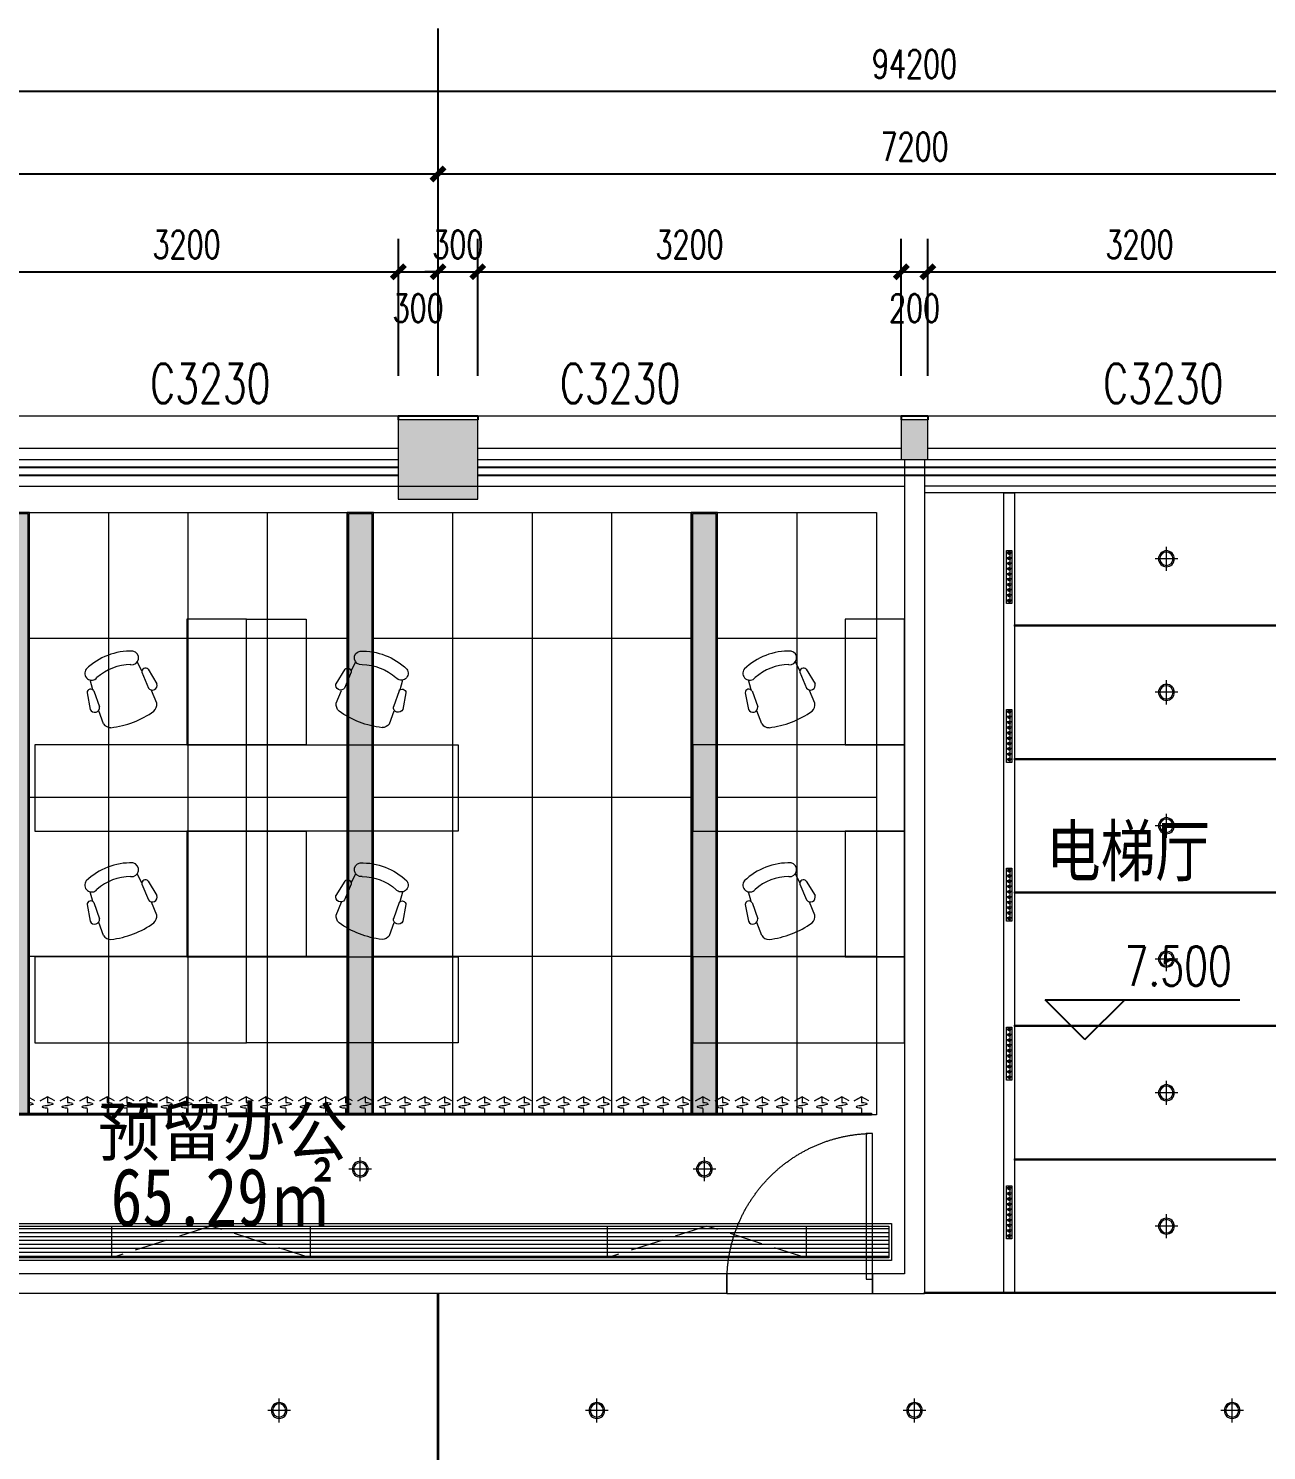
# Model space of a CAD drawing. Header units: millimetres. Extents: x 164760 to 3716174, y -1766400 to 11969.
# Drawn here: x 3524122 to 3533476, y -1705386 to -1694644 of the extents above; entities that cross this region are included whole.
import ezdxf

# ---------------------------------------------------------------- set-up
doc = ezdxf.new("R2010")
doc.units = ezdxf.units.MM
doc.header["$LTSCALE"] = 1000
for name, pattern in [('DASH', [0.35, 0.25, -0.1]), ('DASHDOT2', [0.5, 0.25, -0.125, 0, -0.125]), ('DOTE', [2.42, 2, -0.2, 0.02, -0.2]), ('HIDDEN', [0.375, 0.25, -0.125, 0, 0])]:
    doc.linetypes.add(name, pattern=pattern)
doc.layers.get('0').update_dxf_attribs({"color": 253, "linetype": 'CONTINUOUS'})
doc.layers.get('Defpoints').update_dxf_attribs({"color": 250, "linetype": 'CONTINUOUS', "lineweight": 0})
for name, color, linetype in [('3', 253, 'CONTINUOUS'), ('AXIS', 253, 'CONTINUOUS'), ('DIM_ELEV', 253, 'CONTINUOUS'), ('FC-Text Annotation', 253, 'CONTINUOUS'), ('PUB_DIM', 253, 'CONTINUOUS'), ('PUB_TEXT', 253, 'CONTINUOUS'), ('SURFACE', 253, 'CONTINUOUS'), ('WINDOW_TEXT', 253, 'CONTINUOUS')]:
    doc.layers.add(name, color=color, linetype=linetype)
for name, color, linetype, lineweight in [('COLUMN', 253, 'CONTINUOUS', 0), ('DOOR【门】', 253, 'CONTINUOUS', 0), ('FF-FURN【成品家私】', 253, 'CONTINUOUS', 0), ('FF-Text【平面文字】', 253, 'CONTINUOUS', 0), ('PUB_HATCH', 253, 'CONTINUOUS', 0), ('RC-FCU【空调设备】', 253, 'CONTINUOUS', 0), ('RC-LIGHT【天花灯具】', 253, 'CONTINUOUS', 0), ('RC-LIGHT【灯带】', 253, 'DASHDOT2', 0), ('RC-Modelling【天花造型】', 253, 'CONTINUOUS', 0), ('RC-STR【天花细线】', 253, 'CONTINUOUS', 0), ('WALL', 253, 'CONTINUOUS', 0), ('Wall【墙体】', 253, 'CONTINUOUS', 0), ('WINDOW', 253, 'CONTINUOUS', 0)]:
    doc.layers.add(name, color=color, linetype=linetype, lineweight=lineweight)
doc.styles.add('_TCH_DIM', font='SIMPLEX', dxfattribs={"bigfont": 'GBCBIG'})
doc.styles.add('_TCH_DIM_T3', font='SIMPLEX', dxfattribs={"width": 0.705882, "bigfont": 'GBCBIG'})
doc.styles.add('_TCH_WINDOW', font='SIMPLEX', dxfattribs={"bigfont": 'GBCBIG'})
doc.styles.add('XZC', font='SIMPLEX.SHX', dxfattribs={"width": 0.7, "bigfont": 'hztxt.shx'})
doc.styles.add('宋体', font='', dxfattribs={"width": 0.7})
doc.styles.add('文字', font='')
doc.styles.get('宋体').set_extended_font_data('SimSun')
doc.styles.get('文字').set_extended_font_data('SimSun')
doc.linetypes.add('LED_LINE', pattern='A,12.7,-5.08,["LED",XZC,S=2.54,R=0,X=-2.54,Y=-1.27],-6.35', length=24.13)
doc.dimstyles.new('_TCH_ARCH&&100', dxfattribs={"dimtxt": 212.5, "dimasz": 100, "dimexe": 250, "dimexo": 300, "dimgap": 100, "dimtad": 1, "dimdec": 0, "dimzin": 0, "dimdsep": 46, "dimtxsty": '_TCH_DIM_T3', "dimblk": 'ARCHTICK', "dimcen": 0.09, "dimclrt": 7, "dimazin": 2, "dimtfac": 1, "dimtdec": 0, "dimtix": 1, "dimtmove": 2, "dimatfit": 3, "dimtolj": 1, "dimtzin": 0, "dimarcsym": 0})

# ---------------------------------------------------------------- blocks, each defined once
blk = doc.blocks.new('_ArchTick')
at = {"color": 2, "linetype": 'ByBlock', "const_width": 0.4}
blk.add_lwpolyline([(-0.5, -0.5), (0.5, 0.5)], dxfattribs=at)
blk = doc.blocks.new('*D493')
at = {"layer": 'Defpoints', "color": 0, "transparency": 16777216}
for p in [(3526917, -1696482), (3523717, -1697567), (3526917, -1697567)]:
    blk.add_point(p, dxfattribs=at)
at = {"layer": 'PUB_DIM', "color": 0, "lineweight": -2, "transparency": 16777216}
for p, q in [((3523717, -1697267), (3523717, -1696232)), ((3526917, -1697267), (3526917, -1696232)), ((3523717, -1696482), (3526917, -1696482))]:
    blk.add_line(p, q, dxfattribs=at)
at = {"layer": 'PUB_DIM', "color": 0, "lineweight": -2, "transparency": 16777216, "xscale": 100, "yscale": 100, "zscale": 100, "rotation": 180}
blk.add_blockref('_ArchTick', (3523717, -1696482), dxfattribs=at)
at = {"layer": 'PUB_DIM', "color": 0, "lineweight": -2, "transparency": 16777216, "xscale": 100, "yscale": 100, "zscale": 100}
blk.add_blockref('_ArchTick', (3526917, -1696482), dxfattribs=at)
at = {"layer": 'PUB_DIM', "color": 7, "transparency": 16777216, "insert": (3525317, -1696275), "char_height": 212.5, "attachment_point": 5, "style": '_TCH_DIM_T3'}
blk.add_mtext('\\A1;3200', dxfattribs=at)
blk = doc.blocks.new('*D494')
at = {"layer": 'Defpoints', "color": 0, "transparency": 16777216}
for p in [(3527217, -1696482), (3526917, -1697567), (3527217, -1697567)]:
    blk.add_point(p, dxfattribs=at)
at = {"layer": 'PUB_DIM', "color": 0, "lineweight": -2, "transparency": 16777216}
for p, q in [((3526917, -1697267), (3526917, -1696232)), ((3527217, -1697267), (3527217, -1696232)), ((3526917, -1696482), (3527217, -1696482))]:
    blk.add_line(p, q, dxfattribs=at)
at = {"layer": 'PUB_DIM', "color": 0, "lineweight": -2, "transparency": 16777216, "xscale": 100, "yscale": 100, "zscale": 100, "rotation": 180}
blk.add_blockref('_ArchTick', (3526917, -1696482), dxfattribs=at)
at = {"layer": 'PUB_DIM', "color": 0, "lineweight": -2, "transparency": 16777216, "xscale": 100, "yscale": 100, "zscale": 100}
blk.add_blockref('_ArchTick', (3527217, -1696482), dxfattribs=at)
at = {"layer": 'PUB_DIM', "color": 7, "transparency": 16777216, "insert": (3527067, -1696757), "char_height": 212.5, "attachment_point": 5, "style": '_TCH_DIM_T3'}
blk.add_mtext('\\A1;300', dxfattribs=at)
blk = doc.blocks.new('*D495')
at = {"layer": 'Defpoints', "color": 0, "transparency": 16777216}
for p in [(3527517, -1696482), (3527217, -1697567), (3527517, -1697567)]:
    blk.add_point(p, dxfattribs=at)
at = {"layer": 'PUB_DIM', "color": 0, "lineweight": -2, "transparency": 16777216}
for p, q in [((3527217, -1697267), (3527217, -1696232)), ((3527517, -1697267), (3527517, -1696232)), ((3527217, -1696482), (3527117, -1696482)), ((3527217, -1696482), (3527517, -1696482)), ((3527517, -1696482), (3527617, -1696482))]:
    blk.add_line(p, q, dxfattribs=at)
at = {"layer": 'PUB_DIM', "color": 0, "lineweight": -2, "transparency": 16777216, "xscale": 100, "yscale": 100, "zscale": 100}
blk.add_blockref('_ArchTick', (3527217, -1696482), dxfattribs=at)
at = {"layer": 'PUB_DIM', "color": 0, "lineweight": -2, "transparency": 16777216, "xscale": 100, "yscale": 100, "zscale": 100, "rotation": 180}
blk.add_blockref('_ArchTick', (3527517, -1696482), dxfattribs=at)
at = {"layer": 'PUB_DIM', "color": 7, "transparency": 16777216, "insert": (3527367, -1696275), "char_height": 212.5, "attachment_point": 5, "style": '_TCH_DIM_T3'}
blk.add_mtext('\\A1;300', dxfattribs=at)
blk = doc.blocks.new('*D496')
at = {"layer": 'Defpoints', "color": 0, "transparency": 16777216}
for p in [(3530717, -1696482), (3527517, -1697567), (3530717, -1697567)]:
    blk.add_point(p, dxfattribs=at)
at = {"layer": 'PUB_DIM', "color": 0, "lineweight": -2, "transparency": 16777216}
for p, q in [((3527517, -1697267), (3527517, -1696232)), ((3530717, -1697267), (3530717, -1696232)), ((3527517, -1696482), (3530717, -1696482))]:
    blk.add_line(p, q, dxfattribs=at)
at = {"layer": 'PUB_DIM', "color": 0, "lineweight": -2, "transparency": 16777216, "xscale": 100, "yscale": 100, "zscale": 100, "rotation": 180}
blk.add_blockref('_ArchTick', (3527517, -1696482), dxfattribs=at)
at = {"layer": 'PUB_DIM', "color": 0, "lineweight": -2, "transparency": 16777216, "xscale": 100, "yscale": 100, "zscale": 100}
blk.add_blockref('_ArchTick', (3530717, -1696482), dxfattribs=at)
at = {"layer": 'PUB_DIM', "color": 7, "transparency": 16777216, "insert": (3529117, -1696275), "char_height": 212.5, "attachment_point": 5, "style": '_TCH_DIM_T3'}
blk.add_mtext('\\A1;3200', dxfattribs=at)
blk = doc.blocks.new('*D497')
at = {"layer": 'Defpoints', "color": 0, "transparency": 16777216}
for p in [(3530917, -1696482), (3530717, -1697567), (3530917, -1697567)]:
    blk.add_point(p, dxfattribs=at)
at = {"layer": 'PUB_DIM', "color": 0, "lineweight": -2, "transparency": 16777216}
for p, q in [((3530717, -1697267), (3530717, -1696232)), ((3530917, -1697267), (3530917, -1696232)), ((3530717, -1696482), (3530917, -1696482))]:
    blk.add_line(p, q, dxfattribs=at)
at = {"layer": 'PUB_DIM', "color": 0, "lineweight": -2, "transparency": 16777216, "xscale": 100, "yscale": 100, "zscale": 100, "rotation": 180}
blk.add_blockref('_ArchTick', (3530717, -1696482), dxfattribs=at)
at = {"layer": 'PUB_DIM', "color": 0, "lineweight": -2, "transparency": 16777216, "xscale": 100, "yscale": 100, "zscale": 100}
blk.add_blockref('_ArchTick', (3530917, -1696482), dxfattribs=at)
at = {"layer": 'PUB_DIM', "color": 7, "transparency": 16777216, "insert": (3530817, -1696757), "char_height": 212.5, "attachment_point": 5, "style": '_TCH_DIM_T3'}
blk.add_mtext('\\A1;200', dxfattribs=at)
blk = doc.blocks.new('*D498')
at = {"layer": 'Defpoints', "color": 0, "transparency": 16777216}
for p in [(3534117, -1696482), (3530917, -1697567), (3534117, -1697567)]:
    blk.add_point(p, dxfattribs=at)
at = {"layer": 'PUB_DIM', "color": 0, "lineweight": -2, "transparency": 16777216}
for p, q in [((3530917, -1697267), (3530917, -1696232)), ((3534117, -1697267), (3534117, -1696232)), ((3530917, -1696482), (3534117, -1696482))]:
    blk.add_line(p, q, dxfattribs=at)
at = {"layer": 'PUB_DIM', "color": 0, "lineweight": -2, "transparency": 16777216, "xscale": 100, "yscale": 100, "zscale": 100, "rotation": 180}
blk.add_blockref('_ArchTick', (3530917, -1696482), dxfattribs=at)
at = {"layer": 'PUB_DIM', "color": 0, "lineweight": -2, "transparency": 16777216, "xscale": 100, "yscale": 100, "zscale": 100}
blk.add_blockref('_ArchTick', (3534117, -1696482), dxfattribs=at)
at = {"layer": 'PUB_DIM', "color": 7, "transparency": 16777216, "insert": (3532517, -1696275), "char_height": 212.5, "attachment_point": 5, "style": '_TCH_DIM_T3'}
blk.add_mtext('\\A1;3200', dxfattribs=at)
blk = doc.blocks.new('*D511')
at = {"layer": 'AXIS', "color": 0, "lineweight": -2, "transparency": 16777216}
for p, q in [((3527217, -1696598), (3527217, -1695493)), ((3534417, -1696598), (3534417, -1695493)), ((3527217, -1695743), (3534417, -1695743))]:
    blk.add_line(p, q, dxfattribs=at)
at = {"layer": 'Defpoints', "color": 0, "transparency": 16777216}
for p in [(3534417, -1695743), (3527217, -1696898), (3534417, -1696898)]:
    blk.add_point(p, dxfattribs=at)
at = {"layer": 'AXIS', "color": 0, "lineweight": -2, "transparency": 16777216, "xscale": 100, "yscale": 100, "zscale": 100, "rotation": 180}
blk.add_blockref('_ArchTick', (3527217, -1695743), dxfattribs=at)
at = {"layer": 'AXIS', "color": 0, "lineweight": -2, "transparency": 16777216, "xscale": 100, "yscale": 100, "zscale": 100}
blk.add_blockref('_ArchTick', (3534417, -1695743), dxfattribs=at)
at = {"layer": 'AXIS', "color": 7, "transparency": 16777216, "insert": (3530817, -1695537), "char_height": 212.5, "attachment_point": 5, "style": '_TCH_DIM_T3'}
blk.add_mtext('\\A1;7200', dxfattribs=at)
blk = doc.blocks.new('*D512')
at = {"layer": 'AXIS', "color": 0, "lineweight": -2, "transparency": 16777216}
for p, q in [((3520017, -1696598), (3520017, -1695493)), ((3527217, -1696598), (3527217, -1695493)), ((3520017, -1695743), (3527217, -1695743))]:
    blk.add_line(p, q, dxfattribs=at)
at = {"layer": 'Defpoints', "color": 0, "transparency": 16777216}
for p in [(3527217, -1695743), (3520017, -1696898), (3527217, -1696898)]:
    blk.add_point(p, dxfattribs=at)
at = {"layer": 'AXIS', "color": 0, "lineweight": -2, "transparency": 16777216, "xscale": 100, "yscale": 100, "zscale": 100, "rotation": 180}
blk.add_blockref('_ArchTick', (3520017, -1695743), dxfattribs=at)
at = {"layer": 'AXIS', "color": 0, "lineweight": -2, "transparency": 16777216, "xscale": 100, "yscale": 100, "zscale": 100}
blk.add_blockref('_ArchTick', (3527217, -1695743), dxfattribs=at)
at = {"layer": 'AXIS', "color": 7, "transparency": 16777216, "insert": (3523617, -1695537), "char_height": 212.5, "attachment_point": 5, "style": '_TCH_DIM_T3'}
blk.add_mtext('\\A1;7200', dxfattribs=at)
blk = doc.blocks.new('*D590')
at = {"layer": 'AXIS', "color": 0, "lineweight": -2, "transparency": 16777216}
for p, q in [((3483717, -1696638), (3483717, -1694868)), ((3577917, -1696638), (3577917, -1694868)), ((3483717, -1695118), (3577917, -1695118))]:
    blk.add_line(p, q, dxfattribs=at)
at = {"layer": 'Defpoints', "color": 0, "transparency": 16777216}
for p in [(3577917, -1695118), (3483717, -1696938), (3577917, -1696938)]:
    blk.add_point(p, dxfattribs=at)
at = {"layer": 'AXIS', "color": 0, "lineweight": -2, "transparency": 16777216, "xscale": 100, "yscale": 100, "zscale": 100, "rotation": 180}
blk.add_blockref('_ArchTick', (3483717, -1695118), dxfattribs=at)
at = {"layer": 'AXIS', "color": 0, "lineweight": -2, "transparency": 16777216, "xscale": 100, "yscale": 100, "zscale": 100}
blk.add_blockref('_ArchTick', (3577917, -1695118), dxfattribs=at)
at = {"layer": 'AXIS', "color": 7, "transparency": 16777216, "insert": (3530817, -1694912), "char_height": 212.5, "attachment_point": 5, "style": '_TCH_DIM_T3'}
blk.add_mtext('\\A1;94200', dxfattribs=at)
blk = doc.blocks.new('$WINLIB2D$00000004')
for p, q in [((-0.5, 0.5), (0.5, 0.5)), ((-0.5, 0.5), (-0.5, -0.5)), ((0.5, -0.5), (0.5, 0.5)), ((-0.5, 0.2406), (0.5, 0.2406)), ((-0.5, -0.5), (0.5, -0.5))]:
    blk.add_line(p, q)
blk = doc.blocks.new('AB18C')
for p, q in [((-0.616, 0.457), (-0.382, 0.5)), ((-0.128, 0.399), (-0.323, 0.394)), ((-0.627, 0.366), (-0.767, 0.352)), ((-0.608, 0.359), (-0.369, 0.366)), ((-0.627, -0.366), (-0.767, -0.352)), ((-0.608, -0.359), (-0.369, -0.366)), ((-0.128, -0.399), (-0.323, -0.394)), ((-0.616, -0.457), (-0.382, -0.5))]:
    blk.add_line(p, q)
for centre, radius, start, end in [((-0.597, 0.41), 0.0516, 112.2235, 257.7173), ((-0.386, 0.432), 0.0681, 284.0068, 86.4868), ((-0.161, 0.273), 0.13, 22.4327, 75.4917), ((-0.094, 0), 0.906, 157.2611, 202.7389), ((-0.847, 0.3), 0.0961, 330.3175, 148.735), ((-0.08, 0), 0.729, 159.7134, 200.2866), ((-1.312, 0), 1.312, 345.758, 14.242), ((-0.847, -0.3), 0.0961, 211.265, 29.6825), ((-0.597, -0.41), 0.0516, 102.2827, 247.7765), ((-0.386, -0.432), 0.0681, 273.5132, 75.9932), ((-0.161, -0.273), 0.13, 284.5083, 337.5673)]:
    blk.add_arc(centre, radius, start, end)
blk = doc.blocks.new('ZL_05274303')
at = {"ltscale": 1000}
for points in [[(-900, 0), (700, 0), (700, -650), (-900, -650)], [(250, -1600), (250, -650), (700, -650), (700, -1600)]]:
    blk.add_lwpolyline(points, close=True, dxfattribs=at)
at = {"layer": 'FF-FURN【成品家私】', "xscale": -540, "yscale": 540, "zscale": 540, "rotation": 248.9333185298564}
blk.add_blockref('AB18C', (-154, -823), dxfattribs=at)
blk = doc.blocks.new('DOOR_D01')
at = {"layer": 'DOOR【门】'}
blk.add_lwpolyline([(-0.4556, 1), (-0.4556, 0), (-0.5, 0), (-0.5, 1)], close=True, dxfattribs=at)
at = {"layer": 'DOOR【门】', "color": 8, "linetype": 'HIDDEN', "ltscale": 15}
blk.add_arc((-0.5114, -0.0104), 1.0114, 0.59152, 87.46644, dxfattribs=at)
blk = doc.blocks.new('*U409')
for p, q in [((0, -12), (0, 0)), ((0, 0), (10350, 0)), ((10350, -12), (0, -12)), ((20, -105), (75, -136)), ((75, -49), (75, -12)), ((75, -136), (75, -93)), ((130, -105), (75, -136)), ((75, -136), (130, -105)), ((170, -105), (225, -136)), ((225, -49), (225, -12)), ((225, -136), (225, -93)), ((280, -105), (225, -136)), ((225, -136), (280, -105)), ((320, -105), (375, -136)), ((375, -49), (375, -12)), ((375, -136), (375, -93)), ((430, -105), (375, -136)), ((375, -136), (430, -105)), ((470, -105), (525, -136)), ((525, -49), (525, -12)), ((525, -136), (525, -93)), ((580, -105), (525, -136)), ((525, -136), (580, -105)), ((620, -105), (675, -136)), ((675, -49), (675, -12)), ((675, -136), (675, -93)), ((730, -105), (675, -136)), ((675, -136), (730, -105)), ((770, -105), (825, -136)), ((825, -49), (825, -12)), ((825, -136), (825, -93)), ((880, -105), (825, -136)), ((825, -136), (880, -105)), ((920, -105), (975, -136)), ((975, -49), (975, -12)), ((975, -136), (975, -93)), ((1030, -105), (975, -136)), ((975, -136), (1030, -105)), ((1070, -105), (1125, -136)), ((1125, -49), (1125, -12)), ((1125, -136), (1125, -93)), ((1180, -105), (1125, -136)), ((1125, -136), (1180, -105)), ((1220, -105), (1275, -136)), ((1275, -49), (1275, -12)), ((1275, -136), (1275, -93)), ((1330, -105), (1275, -136)), ((1275, -136), (1330, -105)), ((1370, -105), (1425, -136)), ((1425, -49), (1425, -12)), ((1425, -136), (1425, -93)), ((1480, -105), (1425, -136)), ((1425, -136), (1480, -105)), ((1520, -105), (1575, -136)), ((1575, -49), (1575, -12)), ((1575, -136), (1575, -93)), ((1630, -105), (1575, -136)), ((1575, -136), (1630, -105)), ((1670, -105), (1725, -136)), ((1725, -49), (1725, -12)), ((1725, -136), (1725, -93)), ((1780, -105), (1725, -136)), ((1725, -136), (1780, -105)), ((1820, -105), (1875, -136)), ((1875, -49), (1875, -12)), ((1875, -136), (1875, -93)), ((1930, -105), (1875, -136)), ((1875, -136), (1930, -105)), ((1970, -105), (2025, -136)), ((2025, -49), (2025, -12)), ((2025, -136), (2025, -93)), ((2080, -105), (2025, -136)), ((2025, -136), (2080, -105)), ((2120, -105), (2175, -136)), ((2175, -49), (2175, -12)), ((2175, -136), (2175, -93)), ((2230, -105), (2175, -136)), ((2175, -136), (2230, -105)), ((2270, -105), (2325, -136)), ((2325, -49), (2325, -12)), ((2325, -136), (2325, -93)), ((2380, -105), (2325, -136)), ((2325, -136), (2380, -105)), ((2420, -105), (2475, -136)), ((2475, -49), (2475, -12)), ((2475, -136), (2475, -93)), ((2530, -105), (2475, -136)), ((2475, -136), (2530, -105)), ((2570, -105), (2625, -136)), ((2625, -49), (2625, -12)), ((2625, -136), (2625, -93)), ((2680, -105), (2625, -136)), ((2625, -136), (2680, -105)), ((2720, -105), (2775, -136)), ((2775, -49), (2775, -12)), ((2775, -136), (2775, -93)), ((2830, -105), (2775, -136)), ((2775, -136), (2830, -105)), ((2870, -105), (2925, -136)), ((2925, -49), (2925, -12)), ((2925, -136), (2925, -93)), ((2980, -105), (2925, -136)), ((2925, -136), (2980, -105)), ((3020, -105), (3075, -136)), ((3075, -49), (3075, -12)), ((3075, -136), (3075, -93)), ((3130, -105), (3075, -136)), ((3075, -136), (3130, -105)), ((3170, -105), (3225, -136)), ((3225, -49), (3225, -12)), ((3225, -136), (3225, -93)), ((3280, -105), (3225, -136)), ((3225, -136), (3280, -105)), ((3320, -105), (3375, -136)), ((3375, -49), (3375, -12)), ((3375, -136), (3375, -93)), ((3430, -105), (3375, -136)), ((3375, -136), (3430, -105)), ((3470, -105), (3525, -136)), ((3525, -49), (3525, -12)), ((3525, -136), (3525, -93)), ((3580, -105), (3525, -136)), ((3525, -136), (3580, -105)), ((3620, -105), (3675, -136)), ((3675, -49), (3675, -12)), ((3675, -136), (3675, -93)), ((3730, -105), (3675, -136)), ((3675, -136), (3730, -105)), ((3770, -105), (3825, -136)), ((3825, -49), (3825, -12)), ((3825, -136), (3825, -93)), ((3880, -105), (3825, -136)), ((3825, -136), (3880, -105)), ((3920, -105), (3975, -136)), ((3975, -49), (3975, -12)), ((3975, -136), (3975, -93)), ((4030, -105), (3975, -136)), ((3975, -136), (4030, -105)), ((4070, -105), (4125, -136)), ((4125, -49), (4125, -12)), ((4125, -136), (4125, -93)), ((4180, -105), (4125, -136)), ((4125, -136), (4180, -105)), ((4220, -105), (4275, -136)), ((4275, -49), (4275, -12)), ((4275, -136), (4275, -93)), ((4330, -105), (4275, -136)), ((4275, -136), (4330, -105)), ((4370, -105), (4425, -136)), ((4425, -49), (4425, -12)), ((4425, -136), (4425, -93)), ((4480, -105), (4425, -136)), ((4425, -136), (4480, -105)), ((4520, -105), (4575, -136)), ((4575, -49), (4575, -12)), ((4575, -136), (4575, -93)), ((4630, -105), (4575, -136)), ((4575, -136), (4630, -105)), ((4670, -105), (4725, -136)), ((4725, -49), (4725, -12)), ((4725, -136), (4725, -93)), ((4780, -105), (4725, -136)), ((4725, -136), (4780, -105)), ((4820, -105), (4875, -136)), ((4875, -49), (4875, -12)), ((4875, -136), (4875, -93)), ((4930, -105), (4875, -136)), ((4875, -136), (4930, -105)), ((4970, -105), (5025, -136)), ((5025, -49), (5025, -12)), ((5025, -136), (5025, -93)), ((5080, -105), (5025, -136)), ((5025, -136), (5080, -105)), ((5120, -105), (5175, -136)), ((5175, -49), (5175, -12)), ((5175, -136), (5175, -93)), ((5230, -105), (5175, -136)), ((5175, -136), (5230, -105)), ((5270, -105), (5325, -136)), ((5325, -49), (5325, -12)), ((5325, -136), (5325, -93)), ((5380, -105), (5325, -136)), ((5325, -136), (5380, -105)), ((5420, -105), (5475, -136)), ((5475, -49), (5475, -12)), ((5475, -136), (5475, -93)), ((5530, -105), (5475, -136)), ((5475, -136), (5530, -105)), ((5570, -105), (5625, -136)), ((5625, -49), (5625, -12)), ((5625, -136), (5625, -93)), ((5680, -105), (5625, -136)), ((5625, -136), (5680, -105)), ((5720, -105), (5775, -136)), ((5775, -49), (5775, -12)), ((5775, -136), (5775, -93)), ((5830, -105), (5775, -136)), ((5775, -136), (5830, -105)), ((5870, -105), (5925, -136)), ((5925, -49), (5925, -12)), ((5925, -136), (5925, -93)), ((5980, -105), (5925, -136)), ((5925, -136), (5980, -105)), ((6020, -105), (6075, -136)), ((6075, -49), (6075, -12)), ((6075, -136), (6075, -93)), ((6130, -105), (6075, -136)), ((6075, -136), (6130, -105)), ((6170, -105), (6225, -136)), ((6225, -49), (6225, -12)), ((6225, -136), (6225, -93)), ((6280, -105), (6225, -136)), ((6225, -136), (6280, -105)), ((6320, -105), (6375, -136))]:
    blk.add_line(p, q)
at = {"extrusion": (0, 0, -1)}
for centre, major_axis, start_param, end_param in [((40, -82), (3.69, -3.69), 1.137309, 3.57508), ((73, -171), (-70.4, -70.4), 2.004284, 2.381239), ((73, 6), (70.4, -70.4), 0.760354, 1.137309), ((77, -149), (-70.4, -70.4), 2.33115, 2.708105), ((77, 28), (70.4, -70.4), 0.433488, 0.810442), ((110, -60), (3.69, -3.69), 4.278901, 6.716673), ((190, -82), (3.69, -3.69), 1.137309, 3.57508), ((223, -171), (-70.4, -70.4), 2.004284, 2.381239), ((223, 6), (70.4, -70.4), 0.760354, 1.137309), ((227, -149), (-70.4, -70.4), 2.33115, 2.708105), ((227, 28), (70.4, -70.4), 0.433488, 0.810442), ((260, -60), (3.69, -3.69), 4.278901, 6.716673), ((340, -82), (3.69, -3.69), 1.137309, 3.57508), ((373, -171), (-70.4, -70.4), 2.004284, 2.381239), ((373, 6), (70.4, -70.4), 0.760354, 1.137309), ((377, -149), (-70.4, -70.4), 2.33115, 2.708105), ((377, 28), (70.4, -70.4), 0.433488, 0.810442), ((410, -60), (3.69, -3.69), 4.278901, 6.716673), ((490, -82), (3.69, -3.69), 1.137309, 3.57508), ((523, -171), (-70.4, -70.4), 2.004284, 2.381239), ((523, 6), (70.4, -70.4), 0.760354, 1.137309), ((527, -149), (-70.4, -70.4), 2.33115, 2.708105), ((527, 28), (70.4, -70.4), 0.433488, 0.810442), ((560, -60), (3.69, -3.69), 4.278901, 6.716673), ((640, -82), (3.69, -3.69), 1.137309, 3.57508), ((673, -171), (-70.4, -70.4), 2.004284, 2.381239), ((673, 6), (70.4, -70.4), 0.760354, 1.137309), ((677, -149), (-70.4, -70.4), 2.33115, 2.708105), ((677, 28), (70.4, -70.4), 0.433488, 0.810442), ((710, -60), (3.69, -3.69), 4.278901, 6.716673), ((790, -82), (3.69, -3.69), 1.137309, 3.57508), ((823, -171), (-70.4, -70.4), 2.004284, 2.381239), ((823, 6), (70.4, -70.4), 0.760354, 1.137309), ((827, -149), (-70.4, -70.4), 2.33115, 2.708105), ((827, 28), (70.4, -70.4), 0.433488, 0.810442), ((860, -60), (3.69, -3.69), 4.278901, 6.716673), ((940, -82), (3.69, -3.69), 1.137309, 3.57508), ((973, -171), (-70.4, -70.4), 2.004284, 2.381239), ((973, 6), (70.4, -70.4), 0.760354, 1.137309), ((977, -149), (-70.4, -70.4), 2.33115, 2.708105), ((977, 28), (70.4, -70.4), 0.433488, 0.810442), ((1010, -60), (3.69, -3.69), 4.278901, 6.716673), ((1090, -82), (3.69, -3.69), 1.137309, 3.57508), ((1123, -171), (-70.4, -70.4), 2.004284, 2.381239), ((1123, 6), (70.4, -70.4), 0.760354, 1.137309), ((1127, -149), (-70.4, -70.4), 2.33115, 2.708105), ((1127, 28), (70.4, -70.4), 0.433488, 0.810442), ((1160, -60), (3.69, -3.69), 4.278901, 6.716673), ((1240, -82), (3.69, -3.69), 1.137309, 3.57508), ((1273, -171), (-70.4, -70.4), 2.004284, 2.381239), ((1273, 6), (70.4, -70.4), 0.760354, 1.137309), ((1277, -149), (-70.4, -70.4), 2.33115, 2.708105), ((1277, 28), (70.4, -70.4), 0.433488, 0.810442), ((1310, -60), (3.69, -3.69), 4.278901, 6.716673), ((1390, -82), (3.69, -3.69), 1.137309, 3.57508), ((1423, -171), (-70.4, -70.4), 2.004284, 2.381239), ((1423, 6), (70.4, -70.4), 0.760354, 1.137309), ((1427, -149), (-70.4, -70.4), 2.33115, 2.708105), ((1427, 28), (70.4, -70.4), 0.433488, 0.810442), ((1460, -60), (3.69, -3.69), 4.278901, 6.716673), ((1540, -82), (3.69, -3.69), 1.137309, 3.57508), ((1573, -171), (-70.4, -70.4), 2.004284, 2.381239), ((1573, 6), (70.4, -70.4), 0.760354, 1.137309), ((1577, -149), (-70.4, -70.4), 2.33115, 2.708105), ((1577, 28), (70.4, -70.4), 0.433488, 0.810442), ((1610, -60), (3.69, -3.69), 4.278901, 6.716673), ((1690, -82), (3.69, -3.69), 1.137309, 3.57508), ((1723, -171), (-70.4, -70.4), 2.004284, 2.381239), ((1723, 6), (70.4, -70.4), 0.760354, 1.137309), ((1727, -149), (-70.4, -70.4), 2.33115, 2.708105), ((1727, 28), (70.4, -70.4), 0.433488, 0.810442), ((1760, -60), (3.69, -3.69), 4.278901, 6.716673), ((1840, -82), (3.69, -3.69), 1.137309, 3.57508), ((1873, -171), (-70.4, -70.4), 2.004284, 2.381239), ((1873, 6), (70.4, -70.4), 0.760354, 1.137309), ((1877, -149), (-70.4, -70.4), 2.33115, 2.708105), ((1877, 28), (70.4, -70.4), 0.433488, 0.810442), ((1910, -60), (3.69, -3.69), 4.278901, 6.716673), ((1990, -82), (3.69, -3.69), 1.137309, 3.57508), ((2023, -171), (-70.4, -70.4), 2.004284, 2.381239), ((2023, 6), (70.4, -70.4), 0.760354, 1.137309), ((2027, -149), (-70.4, -70.4), 2.33115, 2.708105), ((2027, 28), (70.4, -70.4), 0.433488, 0.810442), ((2060, -60), (3.69, -3.69), 4.278901, 6.716673), ((2140, -82), (3.69, -3.69), 1.137309, 3.57508), ((2173, -171), (-70.4, -70.4), 2.004284, 2.381239), ((2173, 6), (70.4, -70.4), 0.760354, 1.137309), ((2177, -149), (-70.4, -70.4), 2.33115, 2.708105), ((2177, 28), (70.4, -70.4), 0.433488, 0.810442), ((2210, -60), (3.69, -3.69), 4.278901, 6.716673), ((2290, -82), (3.69, -3.69), 1.137309, 3.57508), ((2323, -171), (-70.4, -70.4), 2.004284, 2.381239), ((2323, 6), (70.4, -70.4), 0.760354, 1.137309), ((2327, -149), (-70.4, -70.4), 2.33115, 2.708105), ((2327, 28), (70.4, -70.4), 0.433488, 0.810442), ((2360, -60), (3.69, -3.69), 4.278901, 6.716673), ((2440, -82), (3.69, -3.69), 1.137309, 3.57508), ((2473, -171), (-70.4, -70.4), 2.004284, 2.381239), ((2473, 6), (70.4, -70.4), 0.760354, 1.137309), ((2477, -149), (-70.4, -70.4), 2.33115, 2.708105), ((2477, 28), (70.4, -70.4), 0.433488, 0.810442), ((2510, -60), (3.69, -3.69), 4.278901, 6.716673), ((2590, -82), (3.69, -3.69), 1.137309, 3.57508), ((2623, -171), (-70.4, -70.4), 2.004284, 2.381239), ((2623, 6), (70.4, -70.4), 0.760354, 1.137309), ((2627, -149), (-70.4, -70.4), 2.33115, 2.708105), ((2627, 28), (70.4, -70.4), 0.433488, 0.810442), ((2660, -60), (3.69, -3.69), 4.278901, 6.716673), ((2740, -82), (3.69, -3.69), 1.137309, 3.57508), ((2773, -171), (-70.4, -70.4), 2.004284, 2.381239), ((2773, 6), (70.4, -70.4), 0.760354, 1.137309), ((2777, -149), (-70.4, -70.4), 2.33115, 2.708105), ((2777, 28), (70.4, -70.4), 0.433488, 0.810442), ((2810, -60), (3.69, -3.69), 4.278901, 6.716673), ((2890, -82), (3.69, -3.69), 1.137309, 3.57508), ((2923, -171), (-70.4, -70.4), 2.004284, 2.381239), ((2923, 6), (70.4, -70.4), 0.760354, 1.137309), ((2927, -149), (-70.4, -70.4), 2.33115, 2.708105), ((2927, 28), (70.4, -70.4), 0.433488, 0.810442), ((2960, -60), (3.69, -3.69), 4.278901, 6.716673), ((3040, -82), (3.69, -3.69), 1.137309, 3.57508), ((3073, -171), (-70.4, -70.4), 2.004284, 2.381239), ((3073, 6), (70.4, -70.4), 0.760354, 1.137309), ((3077, -149), (-70.4, -70.4), 2.33115, 2.708105), ((3077, 28), (70.4, -70.4), 0.433488, 0.810442), ((3110, -60), (3.69, -3.69), 4.278901, 6.716673), ((3190, -82), (3.69, -3.69), 1.137309, 3.57508), ((3223, -171), (-70.4, -70.4), 2.004284, 2.381239), ((3223, 6), (70.4, -70.4), 0.760354, 1.137309), ((3227, -149), (-70.4, -70.4), 2.33115, 2.708105), ((3227, 28), (70.4, -70.4), 0.433488, 0.810442), ((3260, -60), (3.69, -3.69), 4.278901, 6.716673), ((3340, -82), (3.69, -3.69), 1.137309, 3.57508), ((3373, -171), (-70.4, -70.4), 2.004284, 2.381239), ((3373, 6), (70.4, -70.4), 0.760354, 1.137309), ((3377, -149), (-70.4, -70.4), 2.33115, 2.708105), ((3377, 28), (70.4, -70.4), 0.433488, 0.810442), ((3410, -60), (3.69, -3.69), 4.278901, 6.716673), ((3490, -82), (3.69, -3.69), 1.137309, 3.57508), ((3523, -171), (-70.4, -70.4), 2.004284, 2.381239), ((3523, 6), (70.4, -70.4), 0.760354, 1.137309), ((3527, -149), (-70.4, -70.4), 2.33115, 2.708105), ((3527, 28), (70.4, -70.4), 0.433488, 0.810442), ((3560, -60), (3.69, -3.69), 4.278901, 6.716673), ((3640, -82), (3.69, -3.69), 1.137309, 3.57508), ((3673, -171), (-70.4, -70.4), 2.004284, 2.381239), ((3673, 6), (70.4, -70.4), 0.760354, 1.137309), ((3677, -149), (-70.4, -70.4), 2.33115, 2.708105), ((3677, 28), (70.4, -70.4), 0.433488, 0.810442), ((3710, -60), (3.69, -3.69), 4.278901, 6.716673), ((3790, -82), (3.69, -3.69), 1.137309, 3.57508), ((3823, -171), (-70.4, -70.4), 2.004284, 2.381239), ((3823, 6), (70.4, -70.4), 0.760354, 1.137309), ((3827, -149), (-70.4, -70.4), 2.33115, 2.708105), ((3827, 28), (70.4, -70.4), 0.433488, 0.810442), ((3860, -60), (3.69, -3.69), 4.278901, 6.716673), ((3940, -82), (3.69, -3.69), 1.137309, 3.57508), ((3973, -171), (-70.4, -70.4), 2.004284, 2.381239), ((3973, 6), (70.4, -70.4), 0.760354, 1.137309), ((3977, -149), (-70.4, -70.4), 2.33115, 2.708105), ((3977, 28), (70.4, -70.4), 0.433488, 0.810442), ((4010, -60), (3.69, -3.69), 4.278901, 6.716673), ((4090, -82), (3.69, -3.69), 1.137309, 3.57508), ((4123, -171), (-70.4, -70.4), 2.004284, 2.381239), ((4123, 6), (70.4, -70.4), 0.760354, 1.137309), ((4127, -149), (-70.4, -70.4), 2.33115, 2.708105), ((4127, 28), (70.4, -70.4), 0.433488, 0.810442), ((4160, -60), (3.69, -3.69), 4.278901, 6.716673), ((4240, -82), (3.69, -3.69), 1.137309, 3.57508), ((4273, -171), (-70.4, -70.4), 2.004284, 2.381239), ((4273, 6), (70.4, -70.4), 0.760354, 1.137309), ((4277, -149), (-70.4, -70.4), 2.33115, 2.708105), ((4277, 28), (70.4, -70.4), 0.433488, 0.810442), ((4310, -60), (3.69, -3.69), 4.278901, 6.716673), ((4390, -82), (3.69, -3.69), 1.137309, 3.57508), ((4423, -171), (-70.4, -70.4), 2.004284, 2.381239), ((4423, 6), (70.4, -70.4), 0.760354, 1.137309), ((4427, -149), (-70.4, -70.4), 2.33115, 2.708105), ((4427, 28), (70.4, -70.4), 0.433488, 0.810442), ((4460, -60), (3.69, -3.69), 4.278901, 6.716673), ((4540, -82), (3.69, -3.69), 1.137309, 3.57508), ((4573, -171), (-70.4, -70.4), 2.004284, 2.381239), ((4573, 6), (70.4, -70.4), 0.760354, 1.137309), ((4577, -149), (-70.4, -70.4), 2.33115, 2.708105), ((4577, 28), (70.4, -70.4), 0.433488, 0.810442), ((4610, -60), (3.69, -3.69), 4.278901, 6.716673), ((4690, -82), (3.69, -3.69), 1.137309, 3.57508), ((4723, -171), (-70.4, -70.4), 2.004284, 2.381239), ((4723, 6), (70.4, -70.4), 0.760354, 1.137309), ((4727, -149), (-70.4, -70.4), 2.33115, 2.708105), ((4727, 28), (70.4, -70.4), 0.433488, 0.810442), ((4760, -60), (3.69, -3.69), 4.278901, 6.716673), ((4840, -82), (3.69, -3.69), 1.137309, 3.57508), ((4873, -171), (-70.4, -70.4), 2.004284, 2.381239), ((4873, 6), (70.4, -70.4), 0.760354, 1.137309), ((4877, -149), (-70.4, -70.4), 2.33115, 2.708105), ((4877, 28), (70.4, -70.4), 0.433488, 0.810442), ((4910, -60), (3.69, -3.69), 4.278901, 6.716673), ((4990, -82), (3.69, -3.69), 1.137309, 3.57508), ((5023, -171), (-70.4, -70.4), 2.004284, 2.381239), ((5023, 6), (70.4, -70.4), 0.760354, 1.137309), ((5027, -149), (-70.4, -70.4), 2.33115, 2.708105), ((5027, 28), (70.4, -70.4), 0.433488, 0.810442), ((5060, -60), (3.69, -3.69), 4.278901, 6.716673), ((5140, -82), (3.69, -3.69), 1.137309, 3.57508), ((5173, -171), (-70.4, -70.4), 2.004284, 2.381239), ((5173, 6), (70.4, -70.4), 0.760354, 1.137309), ((5177, -149), (-70.4, -70.4), 2.33115, 2.708105), ((5177, 28), (70.4, -70.4), 0.433488, 0.810442), ((5210, -60), (3.69, -3.69), 4.278901, 6.716673), ((5290, -82), (3.69, -3.69), 1.137309, 3.57508), ((5323, -171), (-70.4, -70.4), 2.004284, 2.381239), ((5323, 6), (70.4, -70.4), 0.760354, 1.137309), ((5327, -149), (-70.4, -70.4), 2.33115, 2.708105), ((5327, 28), (70.4, -70.4), 0.433488, 0.810442), ((5360, -60), (3.69, -3.69), 4.278901, 6.716673), ((5440, -82), (3.69, -3.69), 1.137309, 3.57508), ((5473, -171), (-70.4, -70.4), 2.004284, 2.381239), ((5473, 6), (70.4, -70.4), 0.760354, 1.137309), ((5477, -149), (-70.4, -70.4), 2.33115, 2.708105), ((5477, 28), (70.4, -70.4), 0.433488, 0.810442), ((5510, -60), (3.69, -3.69), 4.278901, 6.716673), ((5590, -82), (3.69, -3.69), 1.137309, 3.57508), ((5623, -171), (-70.4, -70.4), 2.004284, 2.381239), ((5623, 6), (70.4, -70.4), 0.760354, 1.137309), ((5627, -149), (-70.4, -70.4), 2.33115, 2.708105), ((5627, 28), (70.4, -70.4), 0.433488, 0.810442), ((5660, -60), (3.69, -3.69), 4.278901, 6.716673), ((5740, -82), (3.69, -3.69), 1.137309, 3.57508), ((5773, -171), (-70.4, -70.4), 2.004284, 2.381239), ((5773, 6), (70.4, -70.4), 0.760354, 1.137309), ((5777, -149), (-70.4, -70.4), 2.33115, 2.708105), ((5777, 28), (70.4, -70.4), 0.433488, 0.810442), ((5810, -60), (3.69, -3.69), 4.278901, 6.716673), ((5890, -82), (3.69, -3.69), 1.137309, 3.57508), ((5923, -171), (-70.4, -70.4), 2.004284, 2.381239), ((5923, 6), (70.4, -70.4), 0.760354, 1.137309), ((5927, -149), (-70.4, -70.4), 2.33115, 2.708105), ((5927, 28), (70.4, -70.4), 0.433488, 0.810442), ((5960, -60), (3.69, -3.69), 4.278901, 6.716673), ((6040, -82), (3.69, -3.69), 1.137309, 3.57508), ((6073, -171), (-70.4, -70.4), 2.004284, 2.381239), ((6073, 6), (70.4, -70.4), 0.760354, 1.137309), ((6077, -149), (-70.4, -70.4), 2.33115, 2.708105), ((6077, 28), (70.4, -70.4), 0.433488, 0.810442), ((6110, -60), (3.69, -3.69), 4.278901, 6.716673), ((6190, -82), (3.69, -3.69), 1.137309, 3.57508), ((6223, -171), (-70.4, -70.4), 2.004284, 2.381239), ((6223, 6), (70.4, -70.4), 0.760354, 1.137309), ((6227, -149), (-70.4, -70.4), 2.33115, 2.708105), ((6227, 28), (70.4, -70.4), 0.433488, 0.810442), ((6260, -60), (3.69, -3.69), 4.278901, 6.716673), ((6340, -82), (3.69, -3.69), 1.137309, 3.57508), ((6373, -171), (-70.4, -70.4), 2.004284, 2.381239), ((6373, 6), (70.4, -70.4), 0.760354, 1.137309)]:
    blk.add_ellipse(centre, major_axis=major_axis, ratio=1, start_param=start_param, end_param=end_param, dxfattribs=at)
blk = doc.blocks.new('ZL_0609192853')
at = {"layer": 'RC-LIGHT【天花灯具】'}
h = blk.add_hatch(dxfattribs=at)
h.set_pattern_fill('DOTS', color=8, scale=10)
h.set_pattern_definition([(0, (2430707.972, -1486106.821), (7.9375, 15.875), [0, -15.875])])
h.paths.add_polyline_path([(-90, -4540), (90, -4540), (90, -10), (-90, -10)])
blk.add_lwpolyline([(-100, -4550), (100, -4550), (100, 0), (-100, 0)], close=True, dxfattribs=at)
at = {"layer": 'RC-LIGHT【天花灯具】', "color": 8}
blk.add_lwpolyline([(-90, -4540), (90, -4540), (90, -10), (-90, -10)], close=True, dxfattribs=at)
blk = doc.blocks.new('圆形筒灯')
at = {"color": 251, "linetype": 'DOTE', "ltscale": 43.504693}
blk.add_line((0, 91), (0, -91), dxfattribs=at)
at = {"color": 251, "linetype": 'DOTE', "ltscale": 41.297046}
blk.add_line((86, 0), (-86, 0), dxfattribs=at)
blk.add_ellipse((0, 0), major_axis=(-42.4, 42.4), ratio=1, start_param=2.355868237233172, end_param=8.639053544412757)
at = {"color": 251}
blk.add_ellipse((0, 0), major_axis=(35.4, 35.4), ratio=1, start_param=5.49871431692557, end_param=11.78189962410516, dxfattribs=at)
blk = doc.blocks.new('ZL_10267726')
at = {"layer": 'RC-LIGHT【天花灯具】'}
h = blk.add_hatch(dxfattribs=at)
h.set_pattern_fill('_USER', color=8, scale=50, angle=90, double=1, pattern_type=0)
h.set_pattern_definition([(90, (25, -500), (-50, 3e-15), []), (180, (25, -500), (-6e-15, -50), [])])
h.paths.add_polyline_path([(-25, 0), (-25, -500), (25, -500), (25, 0)])
at = {"layer": 'RC-LIGHT【天花灯具】', "color": 2}
blk.add_lwpolyline([(-25, -500), (-25, 0), (25, 0), (25, -500)], close=True, dxfattribs=at)
at = {"layer": 'RC-LIGHT【天花灯具】', "color": 1, "lineweight": -3}
for centre in [(0, -27), (0, -77), (0, -127), (0, -177), (0, -227), (0, -277), (0, -327), (0, -377), (0, -427), (0, -477)]:
    blk.add_circle(centre, 10, dxfattribs=at)
blk = doc.blocks.new('ZL_0603185999')
at = {"layer": 'RC-LIGHT【灯带】', "linetype": 'LED_LINE', "ltscale": 0.015}
blk.add_lwpolyline([(1363, -6100), (1363, -50)], dxfattribs=at)
at = {"layer": 'RC-Modelling【天花造型】'}
for p, q in [((1613, 0), (-1613, 0)), ((1613, -50), (-1613, -50))]:
    blk.add_line(p, q, dxfattribs=at)
blk.add_lwpolyline([(1613, -6100), (1413, -6100), (1413, -50)], dxfattribs=at)
at = {"layer": 'RC-STR【天花细线】'}
for points in [[(-933, -6100), (-1013, -6100), (-1013, -50), (-933, -50)], [(1413, -1058), (-933, -1058), (-933, -1048), (1413, -1048)], [(1413, -2067), (-933, -2067), (-933, -2057), (1413, -2057)], [(1413, -3075), (-933, -3075), (-933, -3065), (1413, -3065)], [(1413, -4083), (-933, -4083), (-933, -4073), (1413, -4073)], [(1413, -5092), (-933, -5092), (-933, -5082), (1413, -5082)], [(1413, -6100), (-1613, -6100), (-1613, -6090), (1413, -6090)]]:
    blk.add_lwpolyline(points, close=True, dxfattribs=at)
at = {"layer": 'RC-LIGHT【天花灯具】', "lineweight": -3, "xscale": 0.8, "yscale": 0.8, "zscale": 0.8, "rotation": 180}
for p in [(-973, -887), (-973, -2087), (-973, -3287), (-973, -4487), (-973, -5687)]:
    blk.add_blockref('ZL_10267726', p, dxfattribs=at)
at = {"layer": 'RC-LIGHT【天花灯具】', "xscale": -1, "rotation": 180}
for p in [(215, -549), (215, -1558), (215, -2566), (215, -3574), (215, -4583), (215, -5591)]:
    blk.add_blockref('圆形筒灯', p, dxfattribs=at)
blk = doc.blocks.new('海龙0919100540')
at = {"layer": 'RC-STR【天花细线】'}
blk.add_lwpolyline([(-3606, -2126), (-3596, -2126), (-3596, -3926), (-3606, -3926)], close=True, dxfattribs=at)
at = {"layer": 'RC-LIGHT【天花灯具】', "xscale": -1, "rotation": 180}
for p in [(-4801, -3008), (-2401, -3008), (-1, -3008), (2399, -3008)]:
    blk.add_blockref('圆形筒灯', p, dxfattribs=at)
at = {"layer": 'RC-Modelling【天花造型】'}
blk.add_blockref('ZL_0603185999', (1687, 3975), dxfattribs=at)

msp = doc.modelspace()

# ---------------------------------------------------------------- hatches: boundary and pattern name
at = {"layer": 'PUB_HATCH'}
for points in [[(3526916.8, -1698200.6), (3527516.8, -1698200.6), (3527516.8, -1697600.6), (3526916.8, -1697600.6)], [(3530716.8, -1697900.6), (3530916.8, -1697900.6), (3530916.8, -1697600.6), (3530716.8, -1697600.6)]]:
    msp.add_hatch(color=256, dxfattribs=at).paths.add_polyline_path(points)
at = {"layer": 'RC-FCU【空调设备】'}
h = msp.add_hatch(dxfattribs=at)
h.set_pattern_fill('_USER', color=8, scale=30, angle=180, pattern_type=0)
h.set_pattern_definition([(180, (9456168.788, -505988.214), (-4e-15, -30), [])])
h.paths.add_polyline_path([(3520436.8, -1703690.6), (3520436.8, -1703930.6), (3530621.8, -1703930.6), (3530621.8, -1703690.6)])

# ---------------------------------------------------------------- linework, layer by layer
at = {"layer": '3'}
for p, q in [((3526916.8, -1697960.6), (3520316.8, -1697960.6)), ((3534116.8, -1697960.6), (3527516.8, -1697960.6)), ((3526916.8, -1698020.6), (3520316.8, -1698020.6)), ((3534116.8, -1698020.6), (3527516.8, -1698020.6))]:
    msp.add_line(p, q, dxfattribs=at)
at = {"layer": 'AXIS'}
msp.add_line((3527216.8, -1696240.8), (3527216.8, -1694643.6), dxfattribs=at)
at = {"layer": 'COLUMN'}
for p, q in [((3527516.8, -1697600.6), (3526916.8, -1697600.6)), ((3526916.8, -1697900.6), (3526916.8, -1698200.6)), ((3527516.8, -1698200.6), (3527516.8, -1697900.6)), ((3526916.8, -1698200.6), (3527516.8, -1698200.6))]:
    msp.add_line(p, q, dxfattribs=at)
at = {"layer": 'DIM_ELEV'}
for p, q in [((3532104.5, -1702280.4), (3531804.5, -1701980.4)), ((3531804.5, -1701980.4), (3533273.4, -1701980.4)), ((3532104.5, -1702280.4), (3532404.5, -1701980.4))]:
    msp.add_line(p, q, dxfattribs=at)
at = {"layer": 'RC-FCU【空调设备】'}
msp.add_lwpolyline([(3530641.8, -1703670.6), (3530641.8, -1703950.6), (3520416.8, -1703950.6), (3520416.8, -1703670.6)], close=True, dxfattribs=at)
at = {"layer": 'RC-FCU【空调设备】', "color": 8}
msp.add_lwpolyline([(3530621.8, -1703690.6), (3530621.8, -1703930.6), (3520436.8, -1703930.6), (3520436.8, -1703690.6)], close=True, dxfattribs=at)
at = {"layer": 'RC-FCU【空调设备】', "color": 8, "linetype": 'DASH'}
for points in [[(3526251.3, -1703690.6), (3526251.3, -1703930.6), (3524751.3, -1703930.6), (3524751.3, -1703690.6)], [(3529997.3, -1703690.6), (3529997.3, -1703930.6), (3528497.3, -1703930.6), (3528497.3, -1703690.6)]]:
    msp.add_lwpolyline(points, close=True, dxfattribs=at)
for points in [[(3526251.3, -1703930.6), (3525501.3, -1703690.6), (3524751.3, -1703930.6)], [(3529997.3, -1703930.6), (3529247.3, -1703690.6), (3528497.3, -1703930.6)]]:
    msp.add_lwpolyline(points, dxfattribs=at)
at = {"layer": 'RC-Modelling【天花造型】'}
for p, q in [((3520316.8, -1698100.6), (3530741.8, -1698100.6)), ((3520129.3, -1702850.6), (3530491.8, -1702850.6))]:
    msp.add_line(p, q, dxfattribs=at)
for points in [[(3520129.3, -1698300.6), (3530529.3, -1698300.6), (3530529.3, -1702850.6), (3520129.3, -1702850.6)], [(3530499.8, -1704050.6), (3529399.8, -1704050.6), (3529399.8, -1704200.6), (3530499.8, -1704200.6)]]:
    msp.add_lwpolyline(points, close=True, dxfattribs=at)
at = {"layer": 'RC-STR【天花细线】'}
for p, q in [((3524129.3, -1702850.6), (3524129.3, -1698300.6)), ((3524729.3, -1702850.6), (3524729.3, -1698300.6)), ((3525329.3, -1702850.6), (3525329.3, -1698300.6)), ((3525929.3, -1702850.6), (3525929.3, -1698300.6)), ((3526529.3, -1702850.6), (3526529.3, -1698300.6)), ((3526729.3, -1702850.6), (3526729.3, -1698300.6)), ((3527329.3, -1702850.6), (3527329.3, -1698300.6)), ((3527929.3, -1702850.6), (3527929.3, -1698300.6)), ((3528529.3, -1702850.6), (3528529.3, -1698300.6)), ((3529129.3, -1702850.6), (3529129.3, -1698300.6)), ((3529329.3, -1702850.6), (3529329.3, -1698300.6)), ((3529929.3, -1702850.6), (3529929.3, -1698300.6)), ((3524129.3, -1699250.6), (3526529.3, -1699250.6)), ((3526729.3, -1699250.6), (3529129.3, -1699250.6)), ((3529329.3, -1699250.6), (3530529.3, -1699250.6)), ((3524129.3, -1700450.6), (3526529.3, -1700450.6)), ((3526729.3, -1700450.6), (3529129.3, -1700450.6)), ((3529329.3, -1700450.6), (3530529.3, -1700450.6)), ((3524129.3, -1701650.6), (3526529.3, -1701650.6)), ((3526729.3, -1701650.6), (3529129.3, -1701650.6)), ((3529329.3, -1701650.6), (3530529.3, -1701650.6))]:
    msp.add_line(p, q, dxfattribs=at)
at = {"layer": 'SURFACE'}
for p, q in [((3526916.8, -1697570.6), (3526916.8, -1697600.6)), ((3526916.8, -1697570.6), (3527216.8, -1697570.6)), ((3527216.8, -1697570.6), (3527516.8, -1697570.6)), ((3527516.8, -1697570.6), (3527516.8, -1697600.6)), ((3530716.8, -1697570.6), (3530716.8, -1697600.6)), ((3530716.8, -1697570.6), (3530916.8, -1697570.6)), ((3530916.8, -1697570.6), (3530916.8, -1697600.6))]:
    msp.add_line(p, q, dxfattribs=at)
at = {"layer": 'WALL'}
for p, q in [((3530916.8, -1697600.6), (3530716.8, -1697600.6)), ((3530716.8, -1697600.6), (3530716.8, -1697900.6)), ((3530916.8, -1697900.6), (3530916.8, -1697600.6)), ((3530716.8, -1697900.6), (3530916.8, -1697900.6))]:
    msp.add_line(p, q, dxfattribs=at)
at = {"layer": 'Wall【墙体】', "color": 6}
for p, q in [((3530741.8, -1697900.6), (3530741.8, -1704050.6)), ((3530891.8, -1697900.6), (3530891.8, -1704200.6)), ((3529403.1, -1704050.6), (3521572.1, -1704050.6)), ((3529399.8, -1704200.6), (3529399.8, -1704050.6)), ((3530741.8, -1704050.6), (3530499.8, -1704050.6)), ((3530499.8, -1704050.6), (3530499.8, -1704200.6)), ((3529403.1, -1704200.6), (3521573.7, -1704200.6)), ((3530499.8, -1704200.6), (3530891.8, -1704200.6))]:
    msp.add_line(p, q, dxfattribs=at)

# ---------------------------------------------------------------- block references
at = {"xscale": -1100, "yscale": 1100, "zscale": 1100}
msp.add_blockref('DOOR_D01', (3529949.8, -1704091.7), dxfattribs=at)
at = {"layer": 'FF-FURN【成品家私】', "xscale": -1, "rotation": 180}
for p in [(3525069.6, -1700706.5), (3530041.8, -1700706.5), (3525069.6, -1702306.5), (3530041.8, -1702306.5)]:
    msp.add_blockref('ZL_05274303', p, dxfattribs=at)
at = {"layer": 'FF-FURN【成品家私】', "rotation": 180}
for p in [(3526469.6, -1700706.5), (3526469.6, -1702306.5)]:
    msp.add_blockref('ZL_05274303', p, dxfattribs=at)
at = {"layer": 'RC-FCU【空调设备】', "ltscale": 10, "rotation": 180}
msp.add_blockref('*U409', (3530491.8, -1702850.6), dxfattribs=at)
at = {"layer": 'RC-LIGHT【天花灯具】'}
for p in [(3524029.3, -1698300.6), (3526629.3, -1698300.6), (3529229.3, -1698300.6)]:
    msp.add_blockref('ZL_0609192853', p, dxfattribs=at)
at = {"layer": 'RC-LIGHT【天花灯具】', "xscale": -1, "rotation": 180}
for p in [(3526629.3, -1703260.6), (3529229.3, -1703260.6)]:
    msp.add_blockref('圆形筒灯', p, dxfattribs=at)
at = {"layer": 'RC-Modelling【天花造型】'}
msp.add_blockref('海龙0919100540', (3530817.6, -1702075.6), dxfattribs=at)
at = {"layer": 'WINDOW'}
ref = msp.add_blockref('$WINLIB2D$00000004', (3525316.8, -1697735.6), dxfattribs=dict(at, xscale=3200, yscale=-330, zscale=3200))
ref.add_attrib('A', 'C3230', (3525041.7, -1697474.3), dxfattribs={"layer": 'WINDOW_TEXT', "height": 297.5, "style": '_TCH_WINDOW', "width": 0.705882})
ref = msp.add_blockref('$WINLIB2D$00000004', (3529116.8, -1697735.6), dxfattribs=dict(at, xscale=3200, yscale=-330, zscale=3200))
ref.add_attrib('A', 'C3230', (3528138.4, -1697474.3), dxfattribs={"layer": 'WINDOW_TEXT', "height": 297.5, "style": '_TCH_WINDOW', "width": 0.705882})
ref = msp.add_blockref('$WINLIB2D$00000004', (3532516.8, -1697735.6), dxfattribs=dict(at, xscale=3200, yscale=-330, zscale=3200))
ref.add_attrib('A', 'C3230', (3532241.7, -1697474.3), dxfattribs={"layer": 'WINDOW_TEXT', "height": 297.5, "style": '_TCH_WINDOW', "width": 0.705882})

# ---------------------------------------------------------------- texts
at = {"layer": 'FC-Text Annotation', "style": '文字', "width": 0.8}
msp.add_text('65.29㎡', height=438.58, dxfattribs=at).set_placement((3524744.4, -1703689.9))
at = {"layer": 'FF-Text【平面文字】', "style": '文字', "width": 0.95}
msp.add_text('预留办公', height=364.55, dxfattribs=at).set_placement((3524646.5, -1703158.7))
at = {"layer": 'PUB_TEXT', "style": '宋体', "width": 0.8}
msp.add_text('电梯厅', height=377.64, dxfattribs=at).set_placement((3531810.8, -1701046.2))
at = {"layer": 'PUB_TEXT', "color": 7, "style": '_TCH_DIM', "width": 0.705882}
msp.add_text('7.500', height=297.5, dxfattribs=at).set_placement((3532403.4, -1701875.4))

# ---------------------------------------------------------------- dimensions: what is measured, and where the dimension line sits
at = {"layer": 'AXIS'}
for p1, p2, distance, picture, middle in [((3483716.8, -1696937.6), (3577916.8, -1696937.6), 1819.8, '*D590', (3530816.8, -1694911.5)), ((3520016.8, -1696898.2), (3527216.8, -1696898.2), 1155.3, '*D512', (3523616.8, -1695536.6)), ((3527216.8, -1696898.2), (3534416.8, -1696898.2), 1155.3, '*D511', (3530816.8, -1695536.6))]:
    dim = msp.add_aligned_dim(p1=p1, p2=p2, distance=distance, dimstyle='_TCH_ARCH&&100', dxfattribs=at)
    dim.commit()
    dim.dimension.update_dxf_attribs({"geometry": picture, "text_midpoint": middle})
at = {"layer": 'PUB_DIM'}
for p1, p2, picture, middle in [((3523716.8, -1697566.7), (3526916.8, -1697566.7), '*D493', (3525316.8, -1696275.4)), ((3527216.8, -1697566.7), (3527516.8, -1697566.7), '*D495', (3527366.8, -1696275.4)), ((3527516.8, -1697566.7), (3530716.8, -1697566.7), '*D496', (3529116.8, -1696275.4)), ((3530916.8, -1697566.7), (3534116.8, -1697566.7), '*D498', (3532516.8, -1696275.4))]:
    dim = msp.add_aligned_dim(p1=p1, p2=p2, distance=1085, dimstyle='_TCH_ARCH&&100', dxfattribs=at)
    dim.commit()
    dim.dimension.update_dxf_attribs({"geometry": picture, "text_midpoint": middle})
for base, p1, p2, picture, middle in [((3527216.8, -1696481.7), (3526916.8, -1697566.7), (3527216.8, -1697566.7), '*D494', (3527066.8, -1696756.7)), ((3530916.8, -1696481.7), (3530716.8, -1697566.7), (3530916.8, -1697566.7), '*D497', (3530816.8, -1696756.7))]:
    dim = msp.add_linear_dim(base=base, p1=p1, p2=p2, angle=0, dimstyle='_TCH_ARCH&&100', dxfattribs=at)
    dim.commit()
    dim.dimension.update_dxf_attribs({"geometry": picture, "text_midpoint": middle, "dimtype": 129})

doc.saveas('drawing.dxf')
